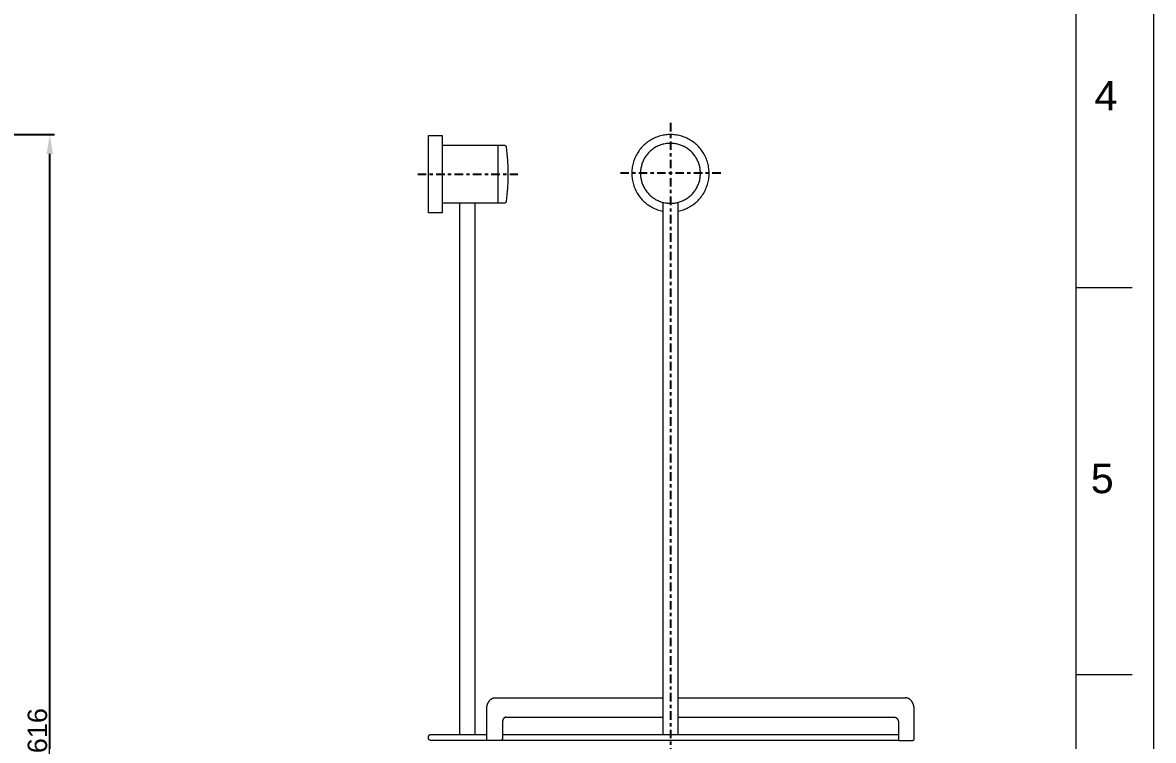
# Model space of a CAD drawing. Header units: millimetres. Extents: x 5343 to 5937, y -2661 to -1821.
# Drawn here: x 5644.9 to 5937.2, y -2357.8 to -2172.4 of the extents above; entities that cross this region are included whole.
import ezdxf

# ---------------------------------------------------------------- set-up
doc = ezdxf.new("R2010")
doc.units = ezdxf.units.MM
doc.header["$LTSCALE"] = 0.1
doc.linetypes.add('CENTER', pattern=[47.5, 22, -8.5, 8.5, -8.5])
doc.layers.get('0').update_dxf_attribs({"lineweight": 15})
doc.layers.add('CEN2', color=1, linetype='Continuous')
doc.layers.add('DIM', color=3, linetype='Continuous', lineweight=13)
doc.styles.get("Standard").update_dxf_attribs({"font": 'arial.ttf'})
doc.dimstyles.new('ISO-25', dxfattribs={"dimtxt": 2.5, "dimasz": 2.5, "dimexe": 1.25, "dimexo": 0.625, "dimtad": 1, "dimlfac": 5, "dimtxsty": 'Standard', "dimcen": 2.5, "dimadec": 0, "dimazin": 0, "dimtfac": 1, "dimtmove": 0, "dimatfit": 3, "dimfxl": 0, "dimarcsym": 0})

# ---------------------------------------------------------------- blocks, each defined once
blk = doc.blocks.new('*D117')
at = {"layer": 'Defpoints', "color": 0}
for p in [(5592, -2201.32), (5651.91, -2201.32), (5591.72, -2509.35)]:
    blk.add_point(p, dxfattribs=at)
at = {"layer": 'DIM', "color": 0, "lineweight": -2}
for p, q in [((5592.63, -2201.32), (5653.16, -2201.32)), ((5651.91, -2504.35), (5651.91, -2206.32)), ((5592.34, -2509.35), (5653.16, -2509.35))]:
    blk.add_line(p, q, dxfattribs=at)
at = {"layer": 'DIM', "color": 0}
for points in [[(5651.08, -2206.32), (5652.74, -2206.32), (5651.91, -2201.32)], [(5651.08, -2504.35), (5652.74, -2504.35), (5651.91, -2509.35)]]:
    blk.add_solid(points, dxfattribs=at)
at = {"layer": 'DIM', "color": 0, "insert": (5648.73, -2355.33), "char_height": 5, "attachment_point": 5, "rotation": 90}
blk.add_mtext('616', dxfattribs=at)

msp = doc.modelspace()

# ---------------------------------------------------------------- linework, layer by layer
at = {"color": 7, "linetype": 'Continuous'}
for p, q in [((5937.157, -1820.794), (5937.157, -2660.794)), ((5917.157, -2640.794), (5917.157, -1840.794)), ((5917.157, -2240.794), (5931.693, -2240.794)), ((5917.157, -2340.794), (5931.693, -2340.794))]:
    msp.add_line(p, q, dxfattribs=at)
at = {"layer": 'CEN2', "linetype": 'CENTER'}
for p, q in [((5812.334, -2198.332), (5812.334, -2515.304)), ((5747.029, -2211.557), (5772.846, -2211.557)), ((5825.334, -2211.332), (5799.334, -2211.332))]:
    msp.add_line(p, q, dxfattribs=at)
at = {"layer": 'DIM', "color": 7}
for p, q in [((5749.834, -2221.557), (5749.834, -2201.557)), ((5749.834, -2201.557), (5753.334, -2201.557)), ((5753.334, -2201.557), (5753.334, -2221.557)), ((5806.057, -2203.547), (5805.79, -2203.77)), ((5806.332, -2203.333), (5806.057, -2203.547)), ((5806.614, -2203.129), (5806.332, -2203.333)), ((5806.903, -2202.935), (5806.614, -2203.129)), ((5807.198, -2202.751), (5806.903, -2202.935)), ((5807.5, -2202.578), (5807.198, -2202.751)), ((5807.807, -2202.415), (5807.5, -2202.578)), ((5808.12, -2202.263), (5807.807, -2202.415)), ((5808.438, -2202.122), (5808.12, -2202.263)), ((5808.761, -2201.992), (5808.438, -2202.122)), ((5809.088, -2201.873), (5808.761, -2201.992)), ((5809.419, -2201.766), (5809.088, -2201.873)), ((5809.754, -2201.67), (5809.419, -2201.766)), ((5810.091, -2201.586), (5809.754, -2201.67)), ((5810.432, -2201.514), (5810.091, -2201.586)), ((5810.774, -2201.454), (5810.432, -2201.514)), ((5810.929, -2203.71), (5810.666, -2203.763)), ((5811.119, -2201.406), (5810.774, -2201.454)), ((5811.195, -2203.666), (5810.929, -2203.71)), ((5811.465, -2201.37), (5811.119, -2201.406)), ((5811.461, -2203.631), (5811.195, -2203.666)), ((5811.729, -2203.605), (5811.461, -2203.631)), ((5811.812, -2201.345), (5811.465, -2201.37)), ((5811.998, -2203.589), (5811.729, -2203.605)), ((5812.16, -2201.333), (5811.812, -2201.345)), ((5812.267, -2203.582), (5811.998, -2203.589)), ((5812.508, -2201.333), (5812.16, -2201.333)), ((5812.536, -2203.584), (5812.267, -2203.582)), ((5812.856, -2201.345), (5812.508, -2201.333)), ((5812.804, -2203.596), (5812.536, -2203.584)), ((5813.073, -2203.617), (5812.804, -2203.596)), ((5813.203, -2201.37), (5812.856, -2201.345)), ((5813.34, -2203.647), (5813.073, -2203.617)), ((5813.549, -2201.406), (5813.203, -2201.37)), ((5813.606, -2203.687), (5813.34, -2203.647)), ((5813.893, -2201.454), (5813.549, -2201.406)), ((5813.871, -2203.736), (5813.606, -2203.687)), ((5814.236, -2201.514), (5813.893, -2201.454)), ((5814.576, -2201.586), (5814.236, -2201.514)), ((5814.914, -2201.67), (5814.576, -2201.586)), ((5815.249, -2201.766), (5814.914, -2201.67)), ((5815.58, -2201.873), (5815.249, -2201.766)), ((5815.907, -2201.992), (5815.58, -2201.873)), ((5816.229, -2202.122), (5815.907, -2201.992)), ((5816.548, -2202.263), (5816.229, -2202.122)), ((5816.86, -2202.415), (5816.548, -2202.263)), ((5817.168, -2202.578), (5816.86, -2202.415)), ((5817.47, -2202.751), (5817.168, -2202.578)), ((5817.765, -2202.935), (5817.47, -2202.751)), ((5818.054, -2203.129), (5817.765, -2202.935)), ((5818.336, -2203.333), (5818.054, -2203.129)), ((5818.61, -2203.547), (5818.336, -2203.333)), ((5818.877, -2203.77), (5818.61, -2203.547)), ((5753.334, -2204.057), (5767.834, -2204.057)), ((5767.834, -2204.057), (5769.35, -2204.057)), ((5767.834, -2219.057), (5767.834, -2204.057)), ((5769.35, -2204.057), (5769.367, -2204.057)), ((5769.367, -2204.057), (5769.384, -2204.058)), ((5769.384, -2204.058), (5769.401, -2204.059)), ((5769.401, -2204.059), (5769.418, -2204.061)), ((5769.418, -2204.061), (5769.435, -2204.064)), ((5769.435, -2204.064), (5769.452, -2204.067)), ((5769.452, -2204.067), (5769.469, -2204.071)), ((5769.469, -2204.071), (5769.485, -2204.075)), ((5769.485, -2204.075), (5769.502, -2204.08)), ((5769.502, -2204.08), (5769.518, -2204.086)), ((5769.518, -2204.086), (5769.534, -2204.092)), ((5769.534, -2204.092), (5769.549, -2204.098)), ((5769.549, -2204.098), (5769.565, -2204.105)), ((5769.565, -2204.105), (5769.58, -2204.113)), ((5769.58, -2204.113), (5769.595, -2204.121)), ((5769.595, -2204.121), (5769.61, -2204.13)), ((5769.61, -2204.13), (5769.624, -2204.139)), ((5769.624, -2204.139), (5769.639, -2204.148)), ((5769.639, -2204.148), (5769.652, -2204.158)), ((5769.652, -2204.158), (5769.666, -2204.169)), ((5769.666, -2204.169), (5769.679, -2204.18)), ((5769.679, -2204.18), (5769.692, -2204.191)), ((5769.692, -2204.191), (5769.704, -2204.203)), ((5769.704, -2204.203), (5769.716, -2204.215)), ((5769.716, -2204.215), (5769.727, -2204.228)), ((5769.727, -2204.228), (5769.738, -2204.241)), ((5769.738, -2204.241), (5769.749, -2204.255)), ((5769.749, -2204.255), (5769.759, -2204.268)), ((5769.759, -2204.268), (5769.768, -2204.282)), ((5769.768, -2204.282), (5769.777, -2204.297)), ((5769.777, -2204.297), (5769.786, -2204.312)), ((5769.786, -2204.312), (5769.794, -2204.327)), ((5769.794, -2204.327), (5769.802, -2204.342)), ((5769.802, -2204.342), (5769.809, -2204.357)), ((5769.809, -2204.357), (5769.815, -2204.373)), ((5769.815, -2204.373), (5769.821, -2204.389)), ((5769.821, -2204.389), (5769.827, -2204.405)), ((5769.827, -2204.405), (5769.832, -2204.422)), ((5769.832, -2204.422), (5769.836, -2204.438)), ((5769.836, -2204.438), (5769.84, -2204.455)), ((5769.84, -2204.455), (5769.843, -2204.472)), ((5769.843, -2204.472), (5769.846, -2204.488)), ((5769.846, -2204.488), (5770.059, -2206.248)), ((5770.059, -2206.248), (5770.212, -2208.014)), ((5803.604, -2206.454), (5803.44, -2206.761)), ((5803.779, -2206.153), (5803.604, -2206.454)), ((5803.964, -2205.859), (5803.779, -2206.153)), ((5804.16, -2205.571), (5803.964, -2205.859)), ((5804.365, -2205.29), (5804.16, -2205.571)), ((5804.58, -2205.017), (5804.365, -2205.29)), ((5804.805, -2204.751), (5804.58, -2205.017)), ((5805.038, -2204.493), (5804.805, -2204.751)), ((5805.28, -2204.243), (5805.038, -2204.493)), ((5805.531, -2204.002), (5805.28, -2204.243)), ((5805.79, -2203.77), (5805.531, -2204.002)), ((5806.209, -2206.583), (5806.048, -2206.798)), ((5806.378, -2206.373), (5806.209, -2206.583)), ((5806.554, -2206.169), (5806.378, -2206.373)), ((5806.736, -2205.972), (5806.554, -2206.169)), ((5806.926, -2205.781), (5806.736, -2205.972)), ((5807.122, -2205.596), (5806.926, -2205.781)), ((5807.324, -2205.419), (5807.122, -2205.596)), ((5807.532, -2205.249), (5807.324, -2205.419)), ((5807.746, -2205.086), (5807.532, -2205.249)), ((5807.966, -2204.93), (5807.746, -2205.086)), ((5808.19, -2204.782), (5807.966, -2204.93)), ((5808.42, -2204.643), (5808.19, -2204.782)), ((5808.655, -2204.511), (5808.42, -2204.643)), ((5808.894, -2204.387), (5808.655, -2204.511)), ((5809.137, -2204.272), (5808.894, -2204.387)), ((5809.384, -2204.165), (5809.137, -2204.272)), ((5809.634, -2204.067), (5809.384, -2204.165)), ((5809.888, -2203.978), (5809.634, -2204.067)), ((5810.145, -2203.897), (5809.888, -2203.978)), ((5810.404, -2203.826), (5810.145, -2203.897)), ((5810.666, -2203.763), (5810.404, -2203.826)), ((5814.133, -2203.794), (5813.871, -2203.736)), ((5814.394, -2203.861), (5814.133, -2203.794)), ((5814.652, -2203.937), (5814.394, -2203.861)), ((5814.907, -2204.021), (5814.652, -2203.937)), ((5815.159, -2204.115), (5814.907, -2204.021)), ((5815.408, -2204.218), (5815.159, -2204.115)), ((5815.653, -2204.329), (5815.408, -2204.218)), ((5815.894, -2204.448), (5815.653, -2204.329)), ((5816.131, -2204.576), (5815.894, -2204.448)), ((5816.363, -2204.712), (5816.131, -2204.576)), ((5816.59, -2204.855), (5816.363, -2204.712)), ((5816.813, -2205.007), (5816.59, -2204.855)), ((5817.03, -2205.166), (5816.813, -2205.007)), ((5817.241, -2205.333), (5817.03, -2205.166)), ((5817.446, -2205.507), (5817.241, -2205.333)), ((5817.645, -2205.688), (5817.446, -2205.507)), ((5817.838, -2205.876), (5817.645, -2205.688)), ((5818.024, -2206.07), (5817.838, -2205.876)), ((5818.203, -2206.27), (5818.024, -2206.07)), ((5818.375, -2206.477), (5818.203, -2206.27)), ((5818.54, -2206.69), (5818.375, -2206.477)), ((5819.136, -2204.002), (5818.877, -2203.77)), ((5819.387, -2204.243), (5819.136, -2204.002)), ((5819.63, -2204.493), (5819.387, -2204.243)), ((5819.863, -2204.751), (5819.63, -2204.493)), ((5820.088, -2205.017), (5819.863, -2204.751)), ((5820.303, -2205.29), (5820.088, -2205.017)), ((5820.508, -2205.571), (5820.303, -2205.29)), ((5820.703, -2205.859), (5820.508, -2205.571)), ((5820.889, -2206.153), (5820.703, -2205.859)), ((5821.064, -2206.454), (5820.889, -2206.153)), ((5821.228, -2206.761), (5821.064, -2206.454)), ((5770.212, -2208.014), (5770.304, -2209.784)), ((5802.526, -2209.381), (5802.464, -2209.723)), ((5802.6, -2209.041), (5802.526, -2209.381)), ((5802.685, -2208.703), (5802.6, -2209.041)), ((5802.783, -2208.369), (5802.685, -2208.703)), ((5802.892, -2208.039), (5802.783, -2208.369)), ((5803.012, -2207.712), (5802.892, -2208.039)), ((5803.143, -2207.39), (5803.012, -2207.712)), ((5803.286, -2207.073), (5803.143, -2207.39)), ((5803.44, -2206.761), (5803.286, -2207.073)), ((5804.812, -2209.467), (5804.751, -2209.729)), ((5804.881, -2209.207), (5804.812, -2209.467)), ((5804.959, -2208.95), (5804.881, -2209.207)), ((5805.046, -2208.695), (5804.959, -2208.95)), ((5805.142, -2208.444), (5805.046, -2208.695)), ((5805.247, -2208.196), (5805.142, -2208.444)), ((5805.36, -2207.952), (5805.247, -2208.196)), ((5805.481, -2207.712), (5805.36, -2207.952)), ((5805.611, -2207.476), (5805.481, -2207.712)), ((5805.749, -2207.245), (5805.611, -2207.476)), ((5805.895, -2207.019), (5805.749, -2207.245)), ((5806.048, -2206.798), (5805.895, -2207.019)), ((5818.697, -2206.908), (5818.54, -2206.69)), ((5818.847, -2207.132), (5818.697, -2206.908)), ((5818.989, -2207.36), (5818.847, -2207.132)), ((5819.123, -2207.593), (5818.989, -2207.36)), ((5819.248, -2207.831), (5819.123, -2207.593)), ((5819.366, -2208.073), (5819.248, -2207.831)), ((5819.474, -2208.319), (5819.366, -2208.073)), ((5819.575, -2208.569), (5819.474, -2208.319)), ((5819.666, -2208.822), (5819.575, -2208.569)), ((5819.749, -2209.078), (5819.666, -2208.822)), ((5819.823, -2209.337), (5819.749, -2209.078)), ((5819.887, -2209.598), (5819.823, -2209.337)), ((5821.382, -2207.073), (5821.228, -2206.761)), ((5821.524, -2207.39), (5821.382, -2207.073)), ((5821.656, -2207.712), (5821.524, -2207.39)), ((5821.776, -2208.039), (5821.656, -2207.712)), ((5821.885, -2208.369), (5821.776, -2208.039)), ((5821.982, -2208.704), (5821.885, -2208.369)), ((5822.068, -2209.041), (5821.982, -2208.704)), ((5822.142, -2209.381), (5822.068, -2209.041)), ((5822.204, -2209.723), (5822.142, -2209.381)), ((5770.304, -2209.784), (5770.334, -2211.557)), ((5770.334, -2211.557), (5770.304, -2213.329)), ((5802.336, -2211.108), (5802.335, -2211.456)), ((5802.335, -2211.456), (5802.345, -2211.804)), ((5802.35, -2210.76), (5802.336, -2211.108)), ((5802.345, -2211.804), (5802.367, -2212.151)), ((5802.376, -2210.413), (5802.35, -2210.76)), ((5802.367, -2212.151), (5802.402, -2212.497)), ((5802.414, -2210.067), (5802.376, -2210.413)), ((5802.464, -2209.723), (5802.414, -2210.067)), ((5804.589, -2211.063), (5804.584, -2211.332)), ((5804.584, -2211.332), (5804.589, -2211.601)), ((5804.603, -2210.794), (5804.589, -2211.063)), ((5804.589, -2211.601), (5804.603, -2211.869)), ((5804.626, -2210.526), (5804.603, -2210.794)), ((5804.603, -2211.869), (5804.626, -2212.137)), ((5804.658, -2210.259), (5804.626, -2210.526)), ((5804.626, -2212.137), (5804.658, -2212.404)), ((5804.7, -2209.993), (5804.658, -2210.259)), ((5804.658, -2212.404), (5804.7, -2212.67)), ((5804.751, -2209.729), (5804.7, -2209.993)), ((5819.943, -2209.861), (5819.887, -2209.598)), ((5819.99, -2210.126), (5819.943, -2209.861)), ((5820.027, -2210.392), (5819.99, -2210.126)), ((5819.99, -2212.538), (5820.027, -2212.271)), ((5820.055, -2210.66), (5820.027, -2210.392)), ((5820.027, -2212.271), (5820.055, -2212.004)), ((5820.073, -2210.928), (5820.055, -2210.66)), ((5820.055, -2212.004), (5820.073, -2211.735)), ((5820.083, -2211.197), (5820.073, -2210.928)), ((5820.073, -2211.735), (5820.083, -2211.466)), ((5820.083, -2211.466), (5820.083, -2211.197)), ((5822.254, -2210.067), (5822.204, -2209.723)), ((5822.292, -2210.413), (5822.254, -2210.067)), ((5822.266, -2212.497), (5822.3, -2212.151)), ((5822.318, -2210.76), (5822.292, -2210.413)), ((5822.3, -2212.151), (5822.323, -2211.804)), ((5822.331, -2211.108), (5822.318, -2210.76)), ((5822.323, -2211.804), (5822.333, -2211.456)), ((5822.333, -2211.456), (5822.331, -2211.108)), ((5770.212, -2215.099), (5770.059, -2216.866)), ((5770.304, -2213.329), (5770.212, -2215.099)), ((5802.402, -2212.497), (5802.449, -2212.842)), ((5802.449, -2212.842), (5802.507, -2213.185)), ((5802.507, -2213.185), (5802.578, -2213.526)), ((5802.578, -2213.526), (5802.66, -2213.864)), ((5802.66, -2213.864), (5802.754, -2214.199)), ((5802.754, -2214.199), (5802.859, -2214.53)), ((5802.859, -2214.53), (5802.976, -2214.858)), ((5802.976, -2214.858), (5803.105, -2215.181)), ((5803.105, -2215.181), (5803.244, -2215.5)), ((5804.7, -2212.67), (5804.751, -2212.934)), ((5804.751, -2212.934), (5804.812, -2213.197)), ((5804.812, -2213.197), (5804.881, -2213.456)), ((5804.881, -2213.456), (5804.959, -2213.714)), ((5804.959, -2213.714), (5805.046, -2213.968)), ((5805.046, -2213.968), (5805.142, -2214.22)), ((5805.142, -2214.22), (5805.247, -2214.468)), ((5805.247, -2214.468), (5805.36, -2214.712)), ((5805.36, -2214.712), (5805.481, -2214.952)), ((5805.481, -2214.952), (5805.611, -2215.187)), ((5805.611, -2215.187), (5805.749, -2215.418)), ((5818.847, -2215.532), (5818.989, -2215.303)), ((5818.989, -2215.303), (5819.123, -2215.07)), ((5819.123, -2215.07), (5819.248, -2214.832)), ((5819.248, -2214.832), (5819.366, -2214.59)), ((5819.366, -2214.59), (5819.474, -2214.344)), ((5819.474, -2214.344), (5819.575, -2214.094)), ((5819.575, -2214.094), (5819.666, -2213.842)), ((5819.666, -2213.842), (5819.749, -2213.586)), ((5819.749, -2213.586), (5819.823, -2213.327)), ((5819.823, -2213.327), (5819.887, -2213.066)), ((5819.887, -2213.066), (5819.943, -2212.802)), ((5819.943, -2212.802), (5819.99, -2212.538)), ((5821.424, -2215.5), (5821.563, -2215.181)), ((5821.563, -2215.181), (5821.692, -2214.858)), ((5821.692, -2214.858), (5821.809, -2214.53)), ((5821.809, -2214.53), (5821.914, -2214.199)), ((5821.914, -2214.199), (5822.008, -2213.864)), ((5822.008, -2213.864), (5822.09, -2213.526)), ((5822.09, -2213.526), (5822.161, -2213.185)), ((5822.161, -2213.185), (5822.219, -2212.842)), ((5822.219, -2212.842), (5822.266, -2212.497)), ((5770.059, -2216.866), (5769.846, -2218.625)), ((5803.244, -2215.5), (5803.395, -2215.814)), ((5803.395, -2215.814), (5803.556, -2216.122)), ((5803.556, -2216.122), (5803.728, -2216.425)), ((5803.728, -2216.425), (5803.91, -2216.721)), ((5803.91, -2216.721), (5804.103, -2217.011)), ((5804.103, -2217.011), (5804.305, -2217.294)), ((5804.305, -2217.294), (5804.518, -2217.569)), ((5804.518, -2217.569), (5804.739, -2217.837)), ((5804.739, -2217.837), (5804.97, -2218.098)), ((5804.97, -2218.098), (5805.21, -2218.35)), ((5805.749, -2215.418), (5805.895, -2215.644)), ((5805.895, -2215.644), (5806.048, -2215.865)), ((5806.048, -2215.865), (5806.209, -2216.081)), ((5806.209, -2216.081), (5806.378, -2216.29)), ((5806.378, -2216.29), (5806.554, -2216.494)), ((5806.554, -2216.494), (5806.736, -2216.692)), ((5806.736, -2216.692), (5806.926, -2216.883)), ((5806.926, -2216.883), (5807.122, -2217.067)), ((5807.122, -2217.067), (5807.324, -2217.245)), ((5807.324, -2217.245), (5807.532, -2217.415)), ((5807.532, -2217.415), (5807.746, -2217.578)), ((5807.746, -2217.578), (5807.966, -2217.733)), ((5807.966, -2217.733), (5808.19, -2217.881)), ((5808.19, -2217.881), (5808.42, -2218.021)), ((5808.42, -2218.021), (5808.655, -2218.153)), ((5808.655, -2218.153), (5808.894, -2218.276)), ((5808.894, -2218.276), (5809.137, -2218.392)), ((5815.653, -2218.335), (5815.894, -2218.216)), ((5815.894, -2218.216), (5816.131, -2218.088)), ((5816.131, -2218.088), (5816.363, -2217.952)), ((5816.363, -2217.952), (5816.59, -2217.808)), ((5816.59, -2217.808), (5816.813, -2217.657)), ((5816.813, -2217.657), (5817.03, -2217.497)), ((5817.03, -2217.497), (5817.241, -2217.331)), ((5817.241, -2217.331), (5817.446, -2217.157)), ((5817.446, -2217.157), (5817.645, -2216.976)), ((5817.645, -2216.976), (5817.838, -2216.788)), ((5817.838, -2216.788), (5818.024, -2216.594)), ((5818.024, -2216.594), (5818.203, -2216.393)), ((5818.203, -2216.393), (5818.375, -2216.186)), ((5818.375, -2216.186), (5818.54, -2215.974)), ((5818.54, -2215.974), (5818.697, -2215.756)), ((5818.697, -2215.756), (5818.847, -2215.532)), ((5819.458, -2218.35), (5819.697, -2218.098)), ((5819.697, -2218.098), (5819.928, -2217.837)), ((5819.928, -2217.837), (5820.15, -2217.569)), ((5820.15, -2217.569), (5820.362, -2217.294)), ((5820.362, -2217.294), (5820.565, -2217.011)), ((5820.565, -2217.011), (5820.757, -2216.721)), ((5820.757, -2216.721), (5820.94, -2216.425)), ((5820.94, -2216.425), (5821.112, -2216.122)), ((5821.112, -2216.122), (5821.273, -2215.814)), ((5821.273, -2215.814), (5821.424, -2215.5)), ((5767.834, -2219.057), (5753.334, -2219.057)), ((5757.834, -2219.057), (5757.834, -2356.334)), ((5761.834, -2356.334), (5761.834, -2219.057)), ((5769.35, -2219.057), (5767.834, -2219.057)), ((5769.367, -2219.057), (5769.35, -2219.057)), ((5769.384, -2219.056), (5769.367, -2219.057)), ((5769.401, -2219.054), (5769.384, -2219.056)), ((5769.418, -2219.052), (5769.401, -2219.054)), ((5769.435, -2219.05), (5769.418, -2219.052)), ((5769.452, -2219.046), (5769.435, -2219.05)), ((5769.469, -2219.043), (5769.452, -2219.046)), ((5769.485, -2219.038), (5769.469, -2219.043)), ((5769.502, -2219.033), (5769.485, -2219.038)), ((5769.518, -2219.028), (5769.502, -2219.033)), ((5769.534, -2219.022), (5769.518, -2219.028)), ((5769.549, -2219.015), (5769.534, -2219.022)), ((5769.565, -2219.008), (5769.549, -2219.015)), ((5769.58, -2219.001), (5769.565, -2219.008)), ((5769.595, -2218.993), (5769.58, -2219.001)), ((5769.61, -2218.984), (5769.595, -2218.993)), ((5769.624, -2218.975), (5769.61, -2218.984)), ((5769.639, -2218.965), (5769.624, -2218.975)), ((5769.652, -2218.955), (5769.639, -2218.965)), ((5769.666, -2218.945), (5769.652, -2218.955)), ((5769.679, -2218.934), (5769.666, -2218.945)), ((5769.692, -2218.922), (5769.679, -2218.934)), ((5769.704, -2218.911), (5769.692, -2218.922)), ((5769.716, -2218.898), (5769.704, -2218.911)), ((5769.727, -2218.886), (5769.716, -2218.898)), ((5769.738, -2218.873), (5769.727, -2218.886)), ((5769.749, -2218.859), (5769.738, -2218.873)), ((5769.759, -2218.845), (5769.749, -2218.859)), ((5769.768, -2218.831), (5769.759, -2218.845)), ((5769.777, -2218.817), (5769.768, -2218.831)), ((5769.786, -2218.802), (5769.777, -2218.817)), ((5769.794, -2218.787), (5769.786, -2218.802)), ((5769.802, -2218.772), (5769.794, -2218.787)), ((5769.809, -2218.756), (5769.802, -2218.772)), ((5769.815, -2218.741), (5769.809, -2218.756)), ((5769.821, -2218.725), (5769.815, -2218.741)), ((5769.827, -2218.708), (5769.821, -2218.725)), ((5769.832, -2218.692), (5769.827, -2218.708)), ((5769.836, -2218.676), (5769.832, -2218.692)), ((5769.84, -2218.659), (5769.836, -2218.676)), ((5769.843, -2218.642), (5769.84, -2218.659)), ((5769.846, -2218.625), (5769.843, -2218.642)), ((5805.21, -2218.35), (5805.459, -2218.593)), ((5805.459, -2218.593), (5805.715, -2218.828)), ((5805.715, -2218.828), (5805.98, -2219.054)), ((5805.98, -2219.054), (5806.253, -2219.27)), ((5806.253, -2219.27), (5806.533, -2219.477)), ((5806.533, -2219.477), (5806.819, -2219.674)), ((5806.819, -2219.674), (5807.113, -2219.861)), ((5807.113, -2219.861), (5807.413, -2220.037)), ((5807.413, -2220.037), (5807.719, -2220.203)), ((5807.719, -2220.203), (5808.03, -2220.358)), ((5808.03, -2220.358), (5808.347, -2220.503)), ((5808.347, -2220.503), (5808.668, -2220.636)), ((5808.668, -2220.636), (5808.994, -2220.758)), ((5808.994, -2220.758), (5809.324, -2220.868)), ((5809.137, -2218.392), (5809.384, -2218.498)), ((5809.324, -2220.868), (5809.658, -2220.967)), ((5809.384, -2218.498), (5809.634, -2218.596)), ((5809.634, -2218.596), (5809.888, -2218.686)), ((5809.658, -2220.967), (5809.994, -2221.054)), ((5809.888, -2218.686), (5810.145, -2218.766)), ((5809.994, -2221.054), (5810.334, -2221.13)), ((5810.145, -2218.766), (5810.404, -2218.838)), ((5810.334, -2218.819), (5810.334, -2346.837)), ((5810.404, -2218.838), (5810.666, -2218.9)), ((5810.666, -2218.9), (5810.929, -2218.953)), ((5810.929, -2218.953), (5811.195, -2218.998)), ((5811.195, -2218.998), (5811.461, -2219.033)), ((5811.461, -2219.033), (5811.729, -2219.058)), ((5811.729, -2219.058), (5811.998, -2219.074)), ((5811.998, -2219.074), (5812.267, -2219.081)), ((5812.267, -2219.081), (5812.536, -2219.079)), ((5812.536, -2219.079), (5812.804, -2219.067)), ((5812.804, -2219.067), (5813.073, -2219.046)), ((5813.073, -2219.046), (5813.34, -2219.016)), ((5813.34, -2219.016), (5813.606, -2218.977)), ((5813.606, -2218.977), (5813.871, -2218.928)), ((5813.871, -2218.928), (5814.133, -2218.87)), ((5814.133, -2218.87), (5814.394, -2218.803)), ((5814.334, -2346.837), (5814.334, -2218.819)), ((5814.334, -2221.13), (5814.673, -2221.054)), ((5814.394, -2218.803), (5814.652, -2218.727)), ((5814.652, -2218.727), (5814.907, -2218.642)), ((5814.673, -2221.054), (5815.01, -2220.967)), ((5814.907, -2218.642), (5815.159, -2218.548)), ((5815.01, -2220.967), (5815.344, -2220.868)), ((5815.159, -2218.548), (5815.408, -2218.446)), ((5815.344, -2220.868), (5815.674, -2220.758)), ((5815.408, -2218.446), (5815.653, -2218.335)), ((5815.674, -2220.758), (5816, -2220.636)), ((5816, -2220.636), (5816.321, -2220.503)), ((5816.321, -2220.503), (5816.638, -2220.358)), ((5816.638, -2220.358), (5816.949, -2220.203)), ((5816.949, -2220.203), (5817.255, -2220.037)), ((5817.255, -2220.037), (5817.555, -2219.861)), ((5817.555, -2219.861), (5817.848, -2219.674)), ((5817.848, -2219.674), (5818.135, -2219.477)), ((5818.135, -2219.477), (5818.415, -2219.27)), ((5818.415, -2219.27), (5818.688, -2219.054)), ((5818.688, -2219.054), (5818.952, -2218.828)), ((5818.952, -2218.828), (5819.209, -2218.593)), ((5819.209, -2218.593), (5819.458, -2218.35)), ((5753.334, -2221.557), (5749.834, -2221.557)), ((5766.437, -2346.928), (5766.489, -2346.911)), ((5766.489, -2346.911), (5766.542, -2346.895)), ((5766.542, -2346.895), (5766.592, -2346.882)), ((5766.592, -2346.882), (5766.643, -2346.87)), ((5766.643, -2346.87), (5766.695, -2346.86)), ((5766.695, -2346.86), (5766.746, -2346.852)), ((5766.746, -2346.852), (5766.798, -2346.846)), ((5766.798, -2346.846), (5766.851, -2346.841)), ((5766.851, -2346.841), (5766.877, -2346.839)), ((5766.877, -2346.839), (5766.903, -2346.838)), ((5766.903, -2346.838), (5766.929, -2346.838)), ((5766.929, -2346.838), (5766.955, -2346.837)), ((5766.955, -2346.837), (5767.309, -2346.837)), ((5767.325, -2346.837), (5810.334, -2346.837)), ((5810.334, -2346.837), (5810.334, -2351.837)), ((5814.334, -2346.837), (5873.066, -2346.837)), ((5814.334, -2351.837), (5814.334, -2346.837)), ((5873.138, -2346.839), (5873.082, -2346.837)), ((5873.166, -2346.841), (5873.116, -2346.838)), ((5873.194, -2346.842), (5873.138, -2346.839)), ((5873.249, -2346.847), (5873.194, -2346.842)), ((5873.305, -2346.854), (5873.249, -2346.847)), ((5873.36, -2346.862), (5873.305, -2346.854)), ((5873.415, -2346.872), (5873.36, -2346.862)), ((5873.47, -2346.884), (5873.415, -2346.872)), ((5873.524, -2346.898), (5873.47, -2346.884)), ((5873.579, -2346.914), (5873.524, -2346.898)), ((5873.634, -2346.931), (5873.579, -2346.914)), ((5764.834, -2349.837), (5764.837, -2349.691)), ((5764.834, -2357.837), (5764.834, -2349.837)), ((5764.837, -2349.691), (5764.844, -2349.544)), ((5764.844, -2349.544), (5764.85, -2349.471)), ((5764.85, -2349.471), (5764.857, -2349.398)), ((5764.857, -2349.398), (5764.865, -2349.325)), ((5764.865, -2349.325), (5764.875, -2349.252)), ((5764.875, -2349.252), (5764.886, -2349.18)), ((5764.886, -2349.18), (5764.898, -2349.108)), ((5764.898, -2349.108), (5764.911, -2349.036)), ((5764.911, -2349.036), (5764.926, -2348.965)), ((5764.926, -2348.965), (5764.942, -2348.894)), ((5764.942, -2348.894), (5764.959, -2348.823)), ((5764.959, -2348.823), (5764.978, -2348.752)), ((5764.978, -2348.752), (5764.998, -2348.682)), ((5764.998, -2348.682), (5765.018, -2348.615)), ((5765.018, -2348.615), (5765.04, -2348.549)), ((5765.04, -2348.549), (5765.062, -2348.483)), ((5765.062, -2348.483), (5765.087, -2348.417)), ((5765.087, -2348.417), (5765.112, -2348.352)), ((5765.112, -2348.352), (5765.139, -2348.288)), ((5765.139, -2348.288), (5765.167, -2348.224)), ((5765.167, -2348.224), (5765.196, -2348.161)), ((5765.196, -2348.161), (5765.225, -2348.103)), ((5765.225, -2348.103), (5765.254, -2348.045)), ((5765.254, -2348.045), (5765.285, -2347.989)), ((5765.285, -2347.989), (5765.316, -2347.933)), ((5765.316, -2347.933), (5765.349, -2347.877)), ((5765.349, -2347.877), (5765.383, -2347.823)), ((5765.383, -2347.823), (5765.419, -2347.769)), ((5765.419, -2347.769), (5765.455, -2347.716)), ((5765.455, -2347.716), (5765.491, -2347.667)), ((5765.491, -2347.667), (5765.527, -2347.619)), ((5765.527, -2347.619), (5765.565, -2347.572)), ((5765.565, -2347.572), (5765.604, -2347.525)), ((5765.604, -2347.525), (5765.643, -2347.48)), ((5765.643, -2347.48), (5765.684, -2347.435)), ((5765.684, -2347.435), (5765.726, -2347.392)), ((5765.726, -2347.392), (5765.77, -2347.35)), ((5765.77, -2347.35), (5765.812, -2347.31)), ((5765.812, -2347.31), (5765.856, -2347.272)), ((5765.856, -2347.272), (5765.9, -2347.235)), ((5765.9, -2347.235), (5765.946, -2347.199)), ((5765.946, -2347.199), (5765.993, -2347.164)), ((5765.993, -2347.164), (5766.04, -2347.131)), ((5766.04, -2347.131), (5766.089, -2347.099)), ((5766.089, -2347.099), (5766.138, -2347.069)), ((5766.138, -2347.069), (5766.186, -2347.041)), ((5766.186, -2347.041), (5766.235, -2347.016)), ((5766.235, -2347.016), (5766.284, -2346.991)), ((5766.284, -2346.991), (5766.334, -2346.969)), ((5766.334, -2346.969), (5766.385, -2346.948)), ((5766.385, -2346.948), (5766.437, -2346.928)), ((5873.688, -2346.95), (5873.634, -2346.931)), ((5873.742, -2346.971), (5873.688, -2346.95)), ((5873.795, -2346.993), (5873.742, -2346.971)), ((5873.847, -2347.017), (5873.795, -2346.993)), ((5873.898, -2347.043), (5873.847, -2347.017)), ((5873.949, -2347.07), (5873.898, -2347.043)), ((5874.001, -2347.099), (5873.949, -2347.07)), ((5874.052, -2347.131), (5874.001, -2347.099)), ((5874.102, -2347.163), (5874.052, -2347.131)), ((5874.151, -2347.197), (5874.102, -2347.163)), ((5874.2, -2347.233), (5874.151, -2347.197)), ((5874.247, -2347.269), (5874.2, -2347.233)), ((5874.293, -2347.307), (5874.247, -2347.269)), ((5874.338, -2347.346), (5874.293, -2347.307)), ((5874.385, -2347.389), (5874.338, -2347.346)), ((5874.43, -2347.432), (5874.385, -2347.389)), ((5874.474, -2347.477), (5874.43, -2347.432)), ((5874.517, -2347.523), (5874.474, -2347.477)), ((5874.559, -2347.57), (5874.517, -2347.523)), ((5874.6, -2347.618), (5874.559, -2347.57)), ((5874.639, -2347.667), (5874.6, -2347.618)), ((5874.678, -2347.717), (5874.639, -2347.667)), ((5874.717, -2347.77), (5874.678, -2347.717)), ((5874.755, -2347.825), (5874.717, -2347.77)), ((5874.792, -2347.881), (5874.755, -2347.825)), ((5874.827, -2347.937), (5874.792, -2347.881)), ((5874.862, -2347.994), (5874.827, -2347.937)), ((5874.895, -2348.052), (5874.862, -2347.994)), ((5874.926, -2348.111), (5874.895, -2348.052)), ((5874.957, -2348.17), (5874.926, -2348.111)), ((5874.987, -2348.233), (5874.957, -2348.17)), ((5875.016, -2348.295), (5874.987, -2348.233)), ((5875.044, -2348.359), (5875.016, -2348.295)), ((5875.07, -2348.423), (5875.044, -2348.359)), ((5875.095, -2348.488), (5875.07, -2348.423)), ((5875.119, -2348.553), (5875.095, -2348.488)), ((5875.141, -2348.618), (5875.119, -2348.553)), ((5875.162, -2348.684), (5875.141, -2348.618)), ((5875.183, -2348.754), (5875.162, -2348.684)), ((5875.203, -2348.824), (5875.183, -2348.754)), ((5875.221, -2348.894), (5875.203, -2348.824)), ((5875.238, -2348.965), (5875.221, -2348.894)), ((5875.253, -2349.036), (5875.238, -2348.965)), ((5875.267, -2349.107), (5875.253, -2349.036)), ((5875.28, -2349.179), (5875.267, -2349.107)), ((5875.291, -2349.25), (5875.28, -2349.179)), ((5875.301, -2349.323), (5875.291, -2349.25)), ((5875.31, -2349.396), (5875.301, -2349.323)), ((5875.317, -2349.47), (5875.31, -2349.396)), ((5875.323, -2349.543), (5875.317, -2349.47)), ((5875.328, -2349.617), (5875.323, -2349.543)), ((5875.331, -2349.69), (5875.328, -2349.617)), ((5875.333, -2349.764), (5875.331, -2349.69)), ((5875.334, -2349.837), (5875.333, -2349.764)), ((5875.334, -2357.429), (5875.334, -2349.837)), ((5768.969, -2352.714), (5768.951, -2352.78)), ((5768.99, -2352.649), (5768.969, -2352.714)), ((5769.001, -2352.616), (5768.99, -2352.649)), ((5769.012, -2352.584), (5769.001, -2352.616)), ((5769.024, -2352.552), (5769.012, -2352.584)), ((5769.037, -2352.52), (5769.024, -2352.552)), ((5769.05, -2352.491), (5769.037, -2352.52)), ((5769.063, -2352.462), (5769.05, -2352.491)), ((5769.076, -2352.433), (5769.063, -2352.462)), ((5769.09, -2352.404), (5769.076, -2352.433)), ((5769.105, -2352.375), (5769.09, -2352.404)), ((5769.12, -2352.347), (5769.105, -2352.375)), ((5769.136, -2352.319), (5769.12, -2352.347)), ((5769.152, -2352.292), (5769.136, -2352.319)), ((5769.168, -2352.266), (5769.152, -2352.292)), ((5769.184, -2352.241), (5769.168, -2352.266)), ((5769.201, -2352.217), (5769.184, -2352.241)), ((5769.218, -2352.193), (5769.201, -2352.217)), ((5769.236, -2352.169), (5769.218, -2352.193)), ((5769.255, -2352.146), (5769.236, -2352.169)), ((5769.274, -2352.123), (5769.255, -2352.146)), ((5769.293, -2352.101), (5769.274, -2352.123)), ((5769.312, -2352.081), (5769.293, -2352.101)), ((5769.33, -2352.061), (5769.312, -2352.081)), ((5769.35, -2352.042), (5769.33, -2352.061)), ((5769.37, -2352.024), (5769.35, -2352.042)), ((5769.39, -2352.006), (5769.37, -2352.024)), ((5769.411, -2351.988), (5769.39, -2352.006)), ((5769.432, -2351.972), (5769.411, -2351.988)), ((5769.454, -2351.956), (5769.432, -2351.972)), ((5769.474, -2351.942), (5769.454, -2351.956)), ((5769.494, -2351.929), (5769.474, -2351.942)), ((5769.515, -2351.917), (5769.494, -2351.929)), ((5769.536, -2351.905), (5769.515, -2351.917)), ((5769.547, -2351.9), (5769.536, -2351.905)), ((5769.557, -2351.895), (5769.547, -2351.9)), ((5769.568, -2351.89), (5769.557, -2351.895)), ((5769.579, -2351.885), (5769.568, -2351.89)), ((5769.59, -2351.88), (5769.579, -2351.885)), ((5769.601, -2351.875), (5769.59, -2351.88)), ((5769.613, -2351.871), (5769.601, -2351.875)), ((5769.624, -2351.867), (5769.613, -2351.871)), ((5769.634, -2351.864), (5769.624, -2351.867)), ((5769.645, -2351.86), (5769.634, -2351.864)), ((5769.655, -2351.857), (5769.645, -2351.86)), ((5769.666, -2351.854), (5769.655, -2351.857)), ((5769.677, -2351.852), (5769.666, -2351.854)), ((5769.687, -2351.849), (5769.677, -2351.852)), ((5769.698, -2351.847), (5769.687, -2351.849)), ((5769.709, -2351.845), (5769.698, -2351.847)), ((5769.72, -2351.843), (5769.709, -2351.845)), ((5769.731, -2351.842), (5769.72, -2351.843)), ((5769.742, -2351.84), (5769.731, -2351.842)), ((5769.753, -2351.839), (5769.742, -2351.84)), ((5769.764, -2351.838), (5769.753, -2351.839)), ((5769.775, -2351.838), (5769.764, -2351.838)), ((5769.786, -2351.837), (5769.775, -2351.838)), ((5769.797, -2351.837), (5769.786, -2351.837)), ((5769.812, -2351.837), (5810.334, -2351.837)), ((5810.334, -2351.837), (5810.334, -2356.334)), ((5814.334, -2356.334), (5814.334, -2351.837)), ((5814.334, -2351.837), (5870.246, -2351.837)), ((5870.246, -2351.837), (5870.272, -2351.839)), ((5870.272, -2351.839), (5870.298, -2351.841)), ((5870.298, -2351.841), (5870.324, -2351.844)), ((5870.324, -2351.844), (5870.349, -2351.848)), ((5870.349, -2351.848), (5870.374, -2351.852)), ((5870.374, -2351.852), (5870.4, -2351.858)), ((5870.4, -2351.858), (5870.425, -2351.864)), ((5870.425, -2351.864), (5870.45, -2351.871)), ((5870.45, -2351.871), (5870.475, -2351.879)), ((5870.475, -2351.879), (5870.5, -2351.888)), ((5870.5, -2351.888), (5870.524, -2351.898)), ((5870.524, -2351.898), (5870.548, -2351.909)), ((5870.548, -2351.909), (5870.572, -2351.92)), ((5870.572, -2351.92), (5870.596, -2351.932)), ((5870.596, -2351.932), (5870.619, -2351.945)), ((5870.619, -2351.945), (5870.642, -2351.958)), ((5870.642, -2351.958), (5870.667, -2351.974)), ((5870.667, -2351.974), (5870.691, -2351.99)), ((5870.691, -2351.99), (5870.715, -2352.007)), ((5870.715, -2352.007), (5870.738, -2352.024)), ((5870.738, -2352.024), (5870.761, -2352.043)), ((5870.761, -2352.043), (5870.783, -2352.062)), ((5870.783, -2352.062), (5870.805, -2352.081)), ((5870.805, -2352.081), (5870.826, -2352.101)), ((5870.826, -2352.101), (5870.847, -2352.123)), ((5870.847, -2352.123), (5870.868, -2352.145)), ((5870.868, -2352.145), (5870.888, -2352.167)), ((5870.888, -2352.167), (5870.908, -2352.19)), ((5870.908, -2352.19), (5870.927, -2352.213)), ((5870.927, -2352.213), (5870.946, -2352.237)), ((5870.946, -2352.237), (5870.964, -2352.262)), ((5870.964, -2352.262), (5870.982, -2352.286)), ((5870.982, -2352.286), (5871, -2352.313)), ((5871, -2352.313), (5871.017, -2352.34)), ((5871.017, -2352.34), (5871.034, -2352.368)), ((5871.034, -2352.368), (5871.051, -2352.396)), ((5871.051, -2352.396), (5871.066, -2352.424)), ((5871.066, -2352.424), (5871.081, -2352.452)), ((5871.081, -2352.452), (5871.096, -2352.481)), ((5871.096, -2352.481), (5871.11, -2352.51)), ((5871.11, -2352.51), (5871.124, -2352.542)), ((5871.124, -2352.542), (5871.138, -2352.574)), ((5871.138, -2352.574), (5871.151, -2352.607)), ((5871.151, -2352.607), (5871.164, -2352.639)), ((5871.164, -2352.639), (5871.176, -2352.672)), ((5871.176, -2352.672), (5871.187, -2352.705)), ((5871.187, -2352.705), (5871.197, -2352.739)), ((5871.197, -2352.739), (5871.207, -2352.772)), ((5768.883, -2353.266), (5768.882, -2353.337)), ((5768.882, -2353.337), (5768.882, -2357.429)), ((5768.887, -2353.195), (5768.883, -2353.266)), ((5768.892, -2353.125), (5768.887, -2353.195)), ((5768.9, -2353.054), (5768.892, -2353.125)), ((5768.909, -2352.985), (5768.9, -2353.054)), ((5768.921, -2352.916), (5768.909, -2352.985)), ((5768.935, -2352.848), (5768.921, -2352.916)), ((5768.951, -2352.78), (5768.935, -2352.848)), ((5871.207, -2352.772), (5871.217, -2352.806)), ((5871.217, -2352.806), (5871.225, -2352.839)), ((5871.225, -2352.839), (5871.234, -2352.873)), ((5871.234, -2352.873), (5871.241, -2352.907)), ((5871.241, -2352.907), (5871.254, -2352.976)), ((5871.254, -2352.976), (5871.265, -2353.045)), ((5871.265, -2353.045), (5871.27, -2353.081)), ((5871.27, -2353.081), (5871.274, -2353.118)), ((5871.274, -2353.118), (5871.278, -2353.154)), ((5871.278, -2353.154), (5871.281, -2353.191)), ((5871.281, -2353.191), (5871.284, -2353.264)), ((5871.284, -2353.264), (5871.286, -2353.337)), ((5871.286, -2353.337), (5871.286, -2357.837)), ((5749.834, -2356.82), (5749.835, -2356.802)), ((5749.834, -2356.837), (5749.834, -2356.82)), ((5749.834, -2357.337), (5749.834, -2356.837)), ((5749.834, -2357.355), (5749.834, -2357.337)), ((5749.835, -2357.372), (5749.834, -2357.355)), ((5749.835, -2356.802), (5749.837, -2356.785)), ((5749.837, -2357.39), (5749.835, -2357.372)), ((5749.837, -2356.785), (5749.839, -2356.768)), ((5749.839, -2357.407), (5749.837, -2357.39)), ((5749.839, -2356.768), (5749.842, -2356.75)), ((5749.842, -2357.424), (5749.839, -2357.407)), ((5749.842, -2356.75), (5749.845, -2356.733)), ((5749.845, -2357.441), (5749.842, -2357.424)), ((5749.845, -2356.733), (5749.849, -2356.716)), ((5749.849, -2357.458), (5749.845, -2357.441)), ((5749.849, -2356.716), (5749.853, -2356.699)), ((5749.853, -2357.475), (5749.849, -2357.458)), ((5749.853, -2356.699), (5749.858, -2356.683)), ((5749.858, -2357.492), (5749.853, -2357.475)), ((5749.858, -2356.683), (5749.864, -2356.666)), ((5749.864, -2357.508), (5749.858, -2357.492)), ((5749.864, -2356.666), (5749.87, -2356.65)), ((5749.87, -2357.525), (5749.864, -2357.508)), ((5749.87, -2356.65), (5749.877, -2356.634)), ((5749.877, -2357.541), (5749.87, -2357.525)), ((5749.877, -2356.634), (5749.885, -2356.618)), ((5749.885, -2357.556), (5749.877, -2357.541)), ((5749.885, -2356.618), (5749.893, -2356.603)), ((5749.893, -2357.572), (5749.885, -2357.556)), ((5749.893, -2356.603), (5749.901, -2356.587)), ((5749.901, -2357.587), (5749.893, -2357.572)), ((5749.901, -2356.587), (5749.91, -2356.572)), ((5749.91, -2357.602), (5749.901, -2357.587)), ((5749.91, -2356.572), (5749.919, -2356.558)), ((5749.919, -2357.617), (5749.91, -2357.602)), ((5749.919, -2356.558), (5749.929, -2356.543)), ((5749.929, -2357.631), (5749.919, -2357.617)), ((5749.929, -2356.543), (5749.94, -2356.529)), ((5749.94, -2357.645), (5749.929, -2357.631)), ((5749.94, -2356.529), (5749.951, -2356.516)), ((5749.951, -2357.659), (5749.94, -2357.645)), ((5749.951, -2356.516), (5749.962, -2356.503)), ((5749.962, -2357.672), (5749.951, -2357.659)), ((5749.962, -2356.503), (5749.974, -2356.49)), ((5749.974, -2357.685), (5749.962, -2357.672)), ((5749.974, -2356.49), (5749.987, -2356.478)), ((5749.987, -2357.697), (5749.974, -2357.685)), ((5749.987, -2356.478), (5749.999, -2356.466)), ((5749.999, -2357.709), (5749.987, -2357.697)), ((5749.999, -2356.466), (5750.013, -2356.454)), ((5750.013, -2357.72), (5749.999, -2357.709)), ((5750.013, -2356.454), (5750.026, -2356.443)), ((5750.026, -2357.731), (5750.013, -2357.72)), ((5750.026, -2356.443), (5750.04, -2356.433)), ((5750.04, -2357.742), (5750.026, -2357.731)), ((5750.04, -2356.433), (5750.054, -2356.423)), ((5750.054, -2357.752), (5750.04, -2357.742)), ((5750.054, -2356.423), (5750.069, -2356.413)), ((5750.069, -2357.761), (5750.054, -2357.752)), ((5750.069, -2356.413), (5750.084, -2356.404)), ((5750.084, -2357.77), (5750.069, -2357.761)), ((5750.084, -2356.404), (5750.099, -2356.396)), ((5750.099, -2357.779), (5750.084, -2357.77)), ((5750.099, -2356.396), (5750.115, -2356.388)), ((5750.115, -2357.787), (5750.099, -2357.779)), ((5750.115, -2356.388), (5750.131, -2356.381)), ((5750.131, -2357.794), (5750.115, -2357.787)), ((5750.131, -2356.381), (5750.147, -2356.374)), ((5750.147, -2357.801), (5750.131, -2357.794)), ((5750.147, -2356.374), (5750.163, -2356.367)), ((5750.163, -2357.807), (5750.147, -2357.801)), ((5750.163, -2356.367), (5750.179, -2356.362)), ((5750.179, -2357.813), (5750.163, -2357.807)), ((5750.179, -2356.362), (5750.196, -2356.357)), ((5750.196, -2357.818), (5750.179, -2357.813)), ((5750.196, -2356.357), (5750.213, -2356.352)), ((5750.213, -2357.822), (5750.196, -2357.818)), ((5750.213, -2356.352), (5750.23, -2356.348)), ((5750.23, -2357.826), (5750.213, -2357.822)), ((5750.23, -2356.348), (5750.247, -2356.345)), ((5750.247, -2357.83), (5750.23, -2357.826)), ((5750.247, -2356.345), (5750.264, -2356.342)), ((5750.264, -2357.832), (5750.247, -2357.83)), ((5750.264, -2356.342), (5750.282, -2356.34)), ((5750.282, -2357.835), (5750.264, -2357.832)), ((5750.282, -2356.34), (5750.299, -2356.339)), ((5750.299, -2357.836), (5750.282, -2357.835)), ((5750.299, -2356.339), (5750.317, -2356.338)), ((5750.317, -2357.837), (5750.299, -2357.836)), ((5750.317, -2356.338), (5750.334, -2356.337)), ((5750.334, -2357.837), (5750.317, -2357.837)), ((5750.334, -2356.337), (5753.334, -2356.337)), ((5753.334, -2357.837), (5750.334, -2357.837)), ((5753.334, -2356.337), (5764.627, -2356.337)), ((5764.627, -2357.837), (5753.334, -2357.837)), ((5757.834, -2356.334), (5761.834, -2356.334)), ((5764.643, -2356.337), (5764.834, -2356.337)), ((5764.834, -2357.837), (5764.643, -2357.837)), ((5764.905, -2357.837), (5764.834, -2357.837)), ((5768.453, -2357.837), (5764.905, -2357.837)), ((5768.47, -2357.837), (5768.453, -2357.837)), ((5871.286, -2357.837), (5768.453, -2357.837)), ((5768.487, -2357.836), (5768.47, -2357.837)), ((5768.503, -2357.834), (5768.487, -2357.836)), ((5768.52, -2357.832), (5768.503, -2357.834)), ((5768.537, -2357.829), (5768.52, -2357.832)), ((5768.553, -2357.826), (5768.537, -2357.829)), ((5768.57, -2357.822), (5768.553, -2357.826)), ((5768.586, -2357.817), (5768.57, -2357.822)), ((5768.602, -2357.812), (5768.586, -2357.817)), ((5768.618, -2357.807), (5768.602, -2357.812)), ((5768.633, -2357.801), (5768.618, -2357.807)), ((5768.649, -2357.794), (5768.633, -2357.801)), ((5768.664, -2357.787), (5768.649, -2357.794)), ((5768.679, -2357.779), (5768.664, -2357.787)), ((5768.694, -2357.771), (5768.679, -2357.779)), ((5768.708, -2357.762), (5768.694, -2357.771)), ((5768.722, -2357.753), (5768.708, -2357.762)), ((5768.736, -2357.744), (5768.722, -2357.753)), ((5768.745, -2357.737), (5768.736, -2357.744)), ((5768.755, -2357.73), (5768.745, -2357.737)), ((5768.764, -2357.722), (5768.755, -2357.73)), ((5768.773, -2357.714), (5768.764, -2357.722)), ((5768.781, -2357.706), (5768.773, -2357.714)), ((5768.789, -2357.698), (5768.781, -2357.706)), ((5768.797, -2357.689), (5768.789, -2357.698)), ((5768.805, -2357.68), (5768.797, -2357.689)), ((5768.812, -2357.671), (5768.805, -2357.68)), ((5768.819, -2357.662), (5768.812, -2357.671)), ((5768.826, -2357.652), (5768.819, -2357.662)), ((5768.832, -2357.642), (5768.826, -2357.652)), ((5768.838, -2357.632), (5768.832, -2357.642)), ((5768.844, -2357.622), (5768.838, -2357.632)), ((5768.849, -2357.611), (5768.844, -2357.622)), ((5768.854, -2357.601), (5768.849, -2357.611)), ((5768.859, -2357.59), (5768.854, -2357.601)), ((5768.863, -2357.579), (5768.859, -2357.59)), ((5768.867, -2357.568), (5768.863, -2357.579)), ((5768.87, -2357.557), (5768.867, -2357.568)), ((5768.874, -2357.545), (5768.87, -2357.557)), ((5768.876, -2357.534), (5768.874, -2357.545)), ((5768.879, -2357.522), (5768.876, -2357.534)), ((5768.88, -2357.511), (5768.879, -2357.522)), ((5768.882, -2357.499), (5768.88, -2357.511)), ((5768.882, -2356.337), (5871.286, -2356.337)), ((5768.882, -2357.429), (5768.883, -2357.44)), ((5768.883, -2357.487), (5768.882, -2357.499)), ((5768.883, -2357.44), (5768.884, -2357.452)), ((5768.884, -2357.476), (5768.883, -2357.487)), ((5768.884, -2357.452), (5768.884, -2357.464)), ((5768.884, -2357.464), (5768.884, -2357.476)), ((5810.334, -2356.334), (5814.334, -2356.334)), ((5871.286, -2357.837), (5871.356, -2357.837)), ((5871.356, -2357.837), (5874.905, -2357.837)), ((5874.905, -2357.837), (5874.921, -2357.837)), ((5874.921, -2357.837), (5874.938, -2357.836)), ((5874.938, -2357.836), (5874.955, -2357.834)), ((5874.955, -2357.834), (5874.972, -2357.832)), ((5874.972, -2357.832), (5874.988, -2357.829)), ((5874.988, -2357.829), (5875.005, -2357.826)), ((5875.005, -2357.826), (5875.021, -2357.822)), ((5875.021, -2357.822), (5875.037, -2357.817)), ((5875.037, -2357.817), (5875.053, -2357.812)), ((5875.053, -2357.812), (5875.069, -2357.807)), ((5875.069, -2357.807), (5875.085, -2357.801)), ((5875.085, -2357.801), (5875.1, -2357.794)), ((5875.1, -2357.794), (5875.116, -2357.787)), ((5875.116, -2357.787), (5875.131, -2357.779)), ((5875.131, -2357.779), (5875.145, -2357.771)), ((5875.145, -2357.771), (5875.16, -2357.762)), ((5875.16, -2357.762), (5875.174, -2357.753)), ((5875.174, -2357.753), (5875.188, -2357.744)), ((5875.188, -2357.744), (5875.197, -2357.737)), ((5875.197, -2357.737), (5875.206, -2357.73)), ((5875.206, -2357.73), (5875.215, -2357.722)), ((5875.215, -2357.722), (5875.224, -2357.714)), ((5875.224, -2357.714), (5875.233, -2357.706)), ((5875.233, -2357.706), (5875.241, -2357.698)), ((5875.241, -2357.698), (5875.249, -2357.689)), ((5875.249, -2357.689), (5875.257, -2357.68)), ((5875.257, -2357.68), (5875.264, -2357.671)), ((5875.264, -2357.671), (5875.271, -2357.662)), ((5875.271, -2357.662), (5875.278, -2357.652)), ((5875.278, -2357.652), (5875.284, -2357.642)), ((5875.284, -2357.642), (5875.29, -2357.632)), ((5875.29, -2357.632), (5875.296, -2357.622)), ((5875.296, -2357.622), (5875.301, -2357.611)), ((5875.301, -2357.611), (5875.306, -2357.601)), ((5875.306, -2357.601), (5875.311, -2357.59)), ((5875.311, -2357.59), (5875.315, -2357.579)), ((5875.315, -2357.579), (5875.319, -2357.568)), ((5875.319, -2357.568), (5875.322, -2357.557)), ((5875.322, -2357.557), (5875.325, -2357.545)), ((5875.325, -2357.545), (5875.328, -2357.534)), ((5875.328, -2357.534), (5875.33, -2357.522)), ((5875.33, -2357.522), (5875.332, -2357.511)), ((5875.332, -2357.511), (5875.333, -2357.499)), ((5875.333, -2357.499), (5875.335, -2357.487)), ((5875.335, -2357.44), (5875.334, -2357.429)), ((5875.335, -2357.452), (5875.335, -2357.44)), ((5875.336, -2357.464), (5875.335, -2357.452)), ((5875.335, -2357.476), (5875.336, -2357.464)), ((5875.335, -2357.487), (5875.335, -2357.476))]:
    msp.add_line(p, q, dxfattribs=at)

# ---------------------------------------------------------------- texts
at = {"char_height": 7.624, "attachment_point": 5}
for s, insert in [('4', (5924.892, -2191.286)), ('5', (5923.941, -2290.215))]:
    msp.add_mtext_dynamic_manual_height_columns(s, width=50, gutter_width=12.5, heights=[0], dxfattribs=dict(at, insert=insert))

# ---------------------------------------------------------------- dimensions: what is measured, and where the dimension line sits
at = {"layer": 'DIM'}
dim = msp.add_linear_dim(base=(5651.909, -2201.319), p1=(5591.719, -2509.35), p2=(5592.003, -2201.319), angle=90, text='616', dimstyle='ISO-25', override={"dimtxt": 5, "dimasz": 5, "dimdec": 1, "dimlfac": 2, "dimadec": 1, "dimtdec": 1, "dimfxl": 1.25, "dimtfill": 1}, dxfattribs=at)
dim.commit()
dim.dimension.update_dxf_attribs({"geometry": '*D117', "text_midpoint": (5648.731, -2355.335)})

doc.saveas('drawing.dxf')
